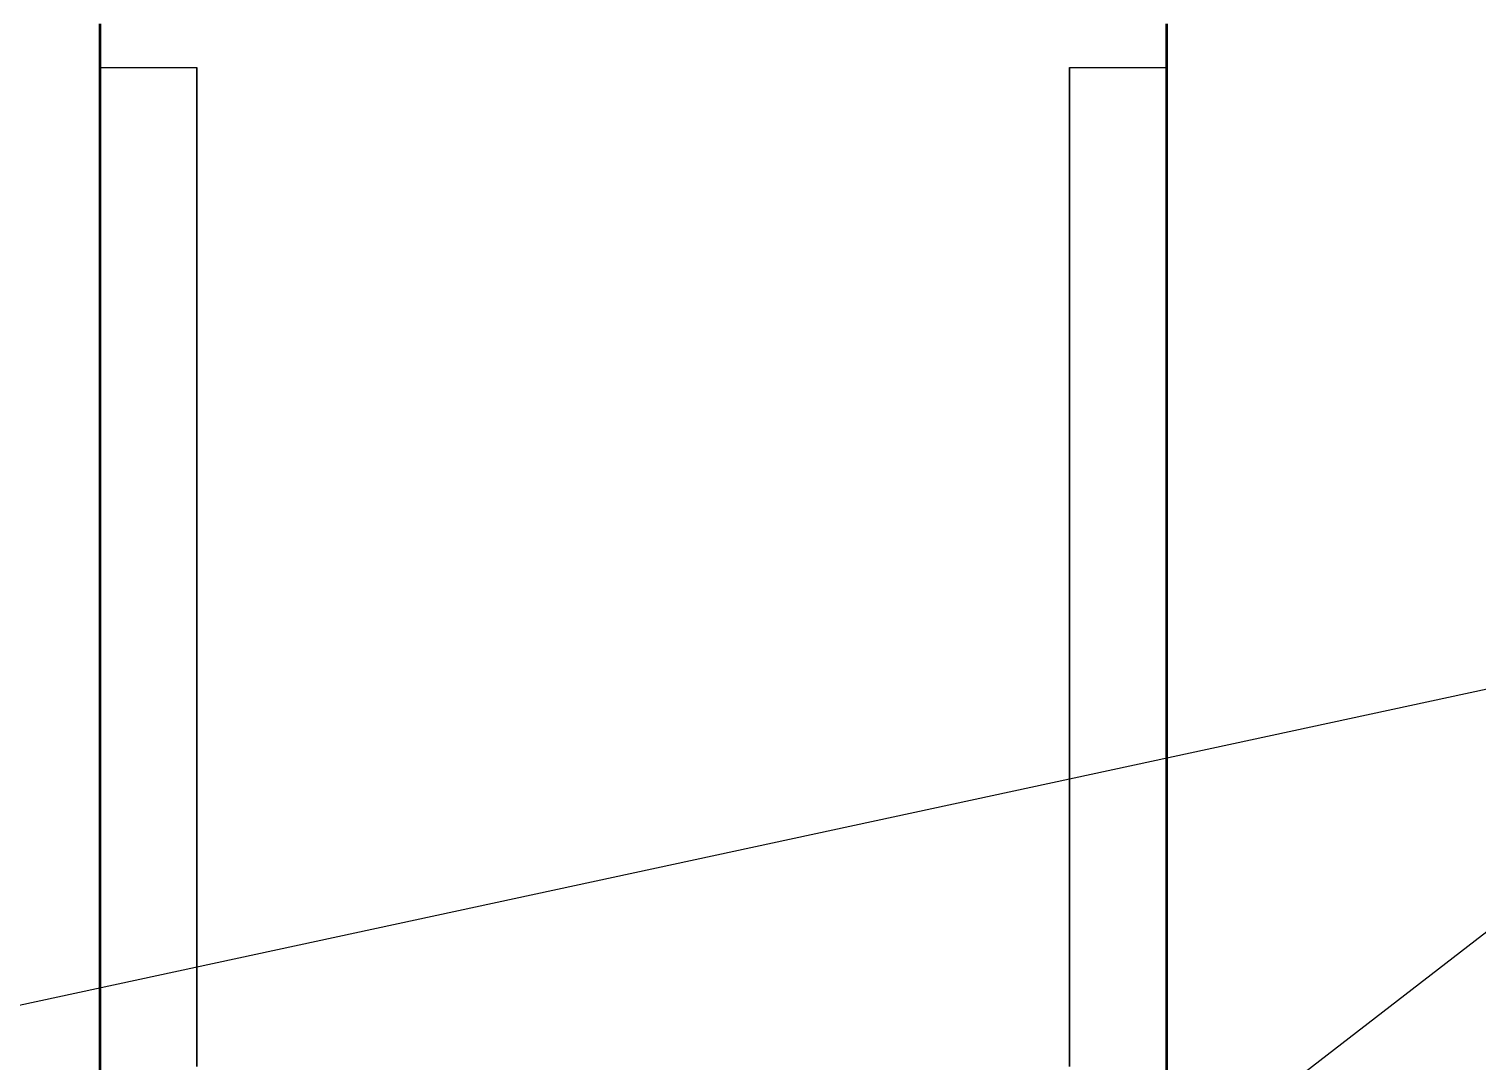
# Model space of a CAD drawing. Header units: millimetres. Extents: x 0 to 420, y 0 to 297.
# Drawn here: x 103.63 to 111.1, y 171.13 to 176.45 of the extents above; entities that cross this region are included whole.
import ezdxf

# ---------------------------------------------------------------- set-up
doc = ezdxf.new("R2010")
doc.units = ezdxf.units.MM
doc.linetypes.add('ISO02-TRAZOS', pattern=[3.75, 3, -0.75])
for name, color, linetype, lineweight in [('01-VISIBLE', 7, 'CONTINUOUS', 50), ('02-OCULTA', 4, 'ISO02-TRAZOS', 25), ('08-FINA', 5, 'CONTINUOUS', 25)]:
    doc.layers.add(name, color=color, linetype=linetype, lineweight=lineweight)

msp = doc.modelspace()

# ---------------------------------------------------------------- linework, layer by layer
at = {"layer": '01-VISIBLE'}
for points in [[(104, 176.475), (104, 176.4), (104, 176.325), (104, 176.25), (104, 176.175), (104, 176.1), (104, 176.025), (104, 175.95), (104, 175.875), (104, 175.8), (104, 175.725), (104, 175.65), (104, 175.575), (104, 175.5), (104, 175.425), (104, 175.35), (104, 175.275), (104, 175.2), (104, 175.125), (104, 175.05), (104, 174.975), (104, 174.9), (104, 174.825), (104, 174.75), (104, 174.675), (104, 174.6), (104, 174.525), (104, 174.45), (104, 174.375), (104, 174.3), (104, 174.225), (104, 174.15), (104, 174.075), (104, 174), (104, 173.925), (104, 173.85), (104, 173.775), (104, 173.7), (104, 173.625), (104, 173.55), (104, 173.475), (104, 173.4), (104, 173.325), (104, 173.25), (104, 173.175), (104, 173.1), (104, 173.025), (104, 172.95), (104, 172.875), (104, 172.8), (104, 172.725), (104, 172.65), (104, 172.575), (104, 172.5), (104, 172.425), (104, 172.35), (104, 172.275), (104, 172.2), (104, 172.125), (104, 172.05), (104, 171.975), (104, 171.9), (104, 171.825), (104, 171.75), (104, 171.675), (104, 171.6), (104, 171.525), (104, 171.45), (104, 171.375), (104, 171.3), (104, 171.225), (104, 171.15), (104, 171.075)], [(109.5, 176.475), (109.5, 176.4), (109.5, 176.325), (109.5, 176.25), (109.5, 176.175), (109.5, 176.1), (109.5, 176.025), (109.5, 175.95), (109.5, 175.875), (109.5, 175.8), (109.5, 175.725), (109.5, 175.65), (109.5, 175.575), (109.5, 175.5), (109.5, 175.425), (109.5, 175.35), (109.5, 175.275), (109.5, 175.2), (109.5, 175.125), (109.5, 175.05), (109.5, 174.975), (109.5, 174.9), (109.5, 174.825), (109.5, 174.75), (109.5, 174.675), (109.5, 174.6), (109.5, 174.525), (109.5, 174.45), (109.5, 174.375), (109.5, 174.3), (109.5, 174.225), (109.5, 174.15), (109.5, 174.075), (109.5, 174), (109.5, 173.925), (109.5, 173.85), (109.5, 173.775), (109.5, 173.7), (109.5, 173.625), (109.5, 173.55), (109.5, 173.475), (109.5, 173.4), (109.5, 173.325), (109.5, 173.25), (109.5, 173.175), (109.5, 173.1), (109.5, 173.025), (109.5, 172.95), (109.5, 172.875), (109.5, 172.8), (109.5, 172.725), (109.5, 172.65), (109.5, 172.575), (109.5, 172.5), (109.5, 172.425), (109.5, 172.35), (109.5, 172.275), (109.5, 172.2), (109.5, 172.125), (109.5, 172.05), (109.5, 171.975), (109.5, 171.9), (109.5, 171.825), (109.5, 171.75), (109.5, 171.675), (109.5, 171.6), (109.5, 171.525), (109.5, 171.45), (109.5, 171.375), (109.5, 171.3), (109.5, 171.225), (109.5, 171.15), (109.5, 171.075)]]:
    msp.add_lwpolyline(points, dxfattribs=at)
at = {"layer": '02-OCULTA'}
for p, q in [((104, 176.25), (104.5, 176.25)), ((109, 176.25), (109.5, 176.25))]:
    msp.add_line(p, q, dxfattribs=at)
for points in [[(104, 171.075), (104, 171.15), (104, 171.225), (104, 171.3), (104, 171.375), (104, 171.45), (104, 171.525), (104, 171.6), (104, 171.675), (104, 171.75), (104, 171.825), (104, 171.9), (104, 171.975), (104, 172.05), (104, 172.125), (104, 172.2), (104, 172.275), (104, 172.35), (104, 172.425), (104, 172.5), (104, 172.575), (104, 172.65), (104, 172.725), (104, 172.8), (104, 172.875), (104, 172.95), (104, 173.025), (104, 173.1), (104, 173.175), (104, 173.25), (104, 173.325), (104, 173.4), (104, 173.475), (104, 173.55), (104, 173.625), (104, 173.7), (104, 173.775), (104, 173.85), (104, 173.925), (104, 174), (104, 174.075), (104, 174.15), (104, 174.225), (104, 174.3), (104, 174.375), (104, 174.45), (104, 174.525), (104, 174.6), (104, 174.675), (104, 174.75), (104, 174.825), (104, 174.9), (104, 174.975), (104, 175.05), (104, 175.125), (104, 175.2), (104, 175.275), (104, 175.35), (104, 175.425), (104, 175.5), (104, 175.575), (104, 175.65), (104, 175.725), (104, 175.8), (104, 175.875), (104, 175.95), (104, 176.025), (104, 176.1), (104, 176.175), (104, 176.25), (104, 176.325), (104, 176.4), (104, 176.475)], [(109.5, 171.075), (109.5, 171.15), (109.5, 171.225), (109.5, 171.3), (109.5, 171.375), (109.5, 171.45), (109.5, 171.525), (109.5, 171.6), (109.5, 171.675), (109.5, 171.75), (109.5, 171.825), (109.5, 171.9), (109.5, 171.975), (109.5, 172.05), (109.5, 172.125), (109.5, 172.2), (109.5, 172.275), (109.5, 172.35), (109.5, 172.425), (109.5, 172.5), (109.5, 172.575), (109.5, 172.65), (109.5, 172.725), (109.5, 172.8), (109.5, 172.875), (109.5, 172.95), (109.5, 173.025), (109.5, 173.1), (109.5, 173.175), (109.5, 173.25), (109.5, 173.325), (109.5, 173.4), (109.5, 173.475), (109.5, 173.55), (109.5, 173.625), (109.5, 173.7), (109.5, 173.775), (109.5, 173.85), (109.5, 173.925), (109.5, 174), (109.5, 174.075), (109.5, 174.15), (109.5, 174.225), (109.5, 174.3), (109.5, 174.375), (109.5, 174.45), (109.5, 174.525), (109.5, 174.6), (109.5, 174.675), (109.5, 174.75), (109.5, 174.825), (109.5, 174.9), (109.5, 174.975), (109.5, 175.05), (109.5, 175.125), (109.5, 175.2), (109.5, 175.275), (109.5, 175.35), (109.5, 175.425), (109.5, 175.5), (109.5, 175.575), (109.5, 175.65), (109.5, 175.725), (109.5, 175.8), (109.5, 175.875), (109.5, 175.95), (109.5, 176.025), (109.5, 176.1), (109.5, 176.175), (109.5, 176.25), (109.5, 176.325), (109.5, 176.4), (109.5, 176.475)], [(104, 176.25), (104, 176.2), (104, 176.15), (104, 176.1), (104, 176.05), (104, 176), (104, 175.95), (104, 175.9), (104, 175.85), (104, 175.8), (104, 175.75), (104, 175.7), (104, 175.65), (104, 175.6), (104, 175.55), (104, 175.5), (104, 175.45), (104, 175.4), (104, 175.35), (104, 175.3), (104, 175.25), (104, 175.2), (104, 175.15), (104, 175.1), (104, 175.05), (104, 175), (104, 174.95), (104, 174.9), (104, 174.85), (104, 174.8), (104, 174.75), (104, 174.7), (104, 174.65), (104, 174.6), (104, 174.55), (104, 174.5), (104, 174.45), (104, 174.4), (104, 174.35), (104, 174.3), (104, 174.25), (104, 174.2), (104, 174.15), (104, 174.1), (104, 174.05), (104, 174), (104, 173.95), (104, 173.9), (104, 173.85), (104, 173.8), (104, 173.75), (104, 173.7), (104, 173.65), (104, 173.6), (104, 173.55), (104, 173.5), (104, 173.45), (104, 173.4), (104, 173.35), (104, 173.3), (104, 173.25), (104, 173.2), (104, 173.15), (104, 173.1), (104, 173.05), (104, 173), (104, 172.95), (104, 172.9), (104, 172.85), (104, 172.8), (104, 172.75), (104, 172.7), (104, 172.65), (104, 172.6), (104, 172.55), (104, 172.5), (104, 172.45), (104, 172.4), (104, 172.35), (104, 172.3), (104, 172.25), (104, 172.2), (104, 172.15), (104, 172.1), (104, 172.05), (104, 172), (104, 171.95), (104, 171.9), (104, 171.85), (104, 171.8), (104, 171.75), (104, 171.7), (104, 171.65), (104, 171.6), (104, 171.55), (104, 171.5), (104, 171.45), (104, 171.4), (104, 171.35), (104, 171.3), (104, 171.25), (104, 171.2), (104, 171.15), (104, 171.1)], [(104, 171.1), (104, 171.15), (104, 171.2), (104, 171.25), (104, 171.3), (104, 171.35), (104, 171.4), (104, 171.45), (104, 171.5), (104, 171.55), (104, 171.6), (104, 171.65), (104, 171.7), (104, 171.75), (104, 171.8), (104, 171.85), (104, 171.9), (104, 171.95), (104, 172), (104, 172.05), (104, 172.1), (104, 172.15), (104, 172.2), (104, 172.25), (104, 172.3), (104, 172.35), (104, 172.4), (104, 172.45), (104, 172.5), (104, 172.55), (104, 172.6), (104, 172.65), (104, 172.7), (104, 172.75), (104, 172.8), (104, 172.85), (104, 172.9), (104, 172.95), (104, 173), (104, 173.05), (104, 173.1), (104, 173.15), (104, 173.2), (104, 173.25), (104, 173.3), (104, 173.35), (104, 173.4), (104, 173.45), (104, 173.5), (104, 173.55), (104, 173.6), (104, 173.65), (104, 173.7), (104, 173.75), (104, 173.8), (104, 173.85), (104, 173.9), (104, 173.95), (104, 174), (104, 174.05), (104, 174.1), (104, 174.15), (104, 174.2), (104, 174.25), (104, 174.3), (104, 174.35), (104, 174.4), (104, 174.45), (104, 174.5), (104, 174.55), (104, 174.6), (104, 174.65), (104, 174.7), (104, 174.75), (104, 174.8), (104, 174.85), (104, 174.9), (104, 174.95), (104, 175), (104, 175.05), (104, 175.1), (104, 175.15), (104, 175.2), (104, 175.25), (104, 175.3), (104, 175.35), (104, 175.4), (104, 175.45), (104, 175.5), (104, 175.55), (104, 175.6), (104, 175.65), (104, 175.7), (104, 175.75), (104, 175.8), (104, 175.85), (104, 175.9), (104, 175.95), (104, 176), (104, 176.05), (104, 176.1), (104, 176.15), (104, 176.2), (104, 176.25)], [(104.5, 176.25), (104.5, 176.2), (104.5, 176.15), (104.5, 176.1), (104.5, 176.05), (104.5, 176), (104.5, 175.95), (104.5, 175.9), (104.5, 175.85), (104.5, 175.8), (104.5, 175.75), (104.5, 175.7), (104.5, 175.65), (104.5, 175.6), (104.5, 175.55), (104.5, 175.5), (104.5, 175.45), (104.5, 175.4), (104.5, 175.35), (104.5, 175.3), (104.5, 175.25), (104.5, 175.2), (104.5, 175.15), (104.5, 175.1), (104.5, 175.05), (104.5, 175), (104.5, 174.95), (104.5, 174.9), (104.5, 174.85), (104.5, 174.8), (104.5, 174.75), (104.5, 174.7), (104.5, 174.65), (104.5, 174.6), (104.5, 174.55), (104.5, 174.5), (104.5, 174.45), (104.5, 174.4), (104.5, 174.35), (104.5, 174.3), (104.5, 174.25), (104.5, 174.2), (104.5, 174.15), (104.5, 174.1), (104.5, 174.05), (104.5, 174), (104.5, 173.95), (104.5, 173.9), (104.5, 173.85), (104.5, 173.8), (104.5, 173.75), (104.5, 173.7), (104.5, 173.65), (104.5, 173.6), (104.5, 173.55), (104.5, 173.5), (104.5, 173.45), (104.5, 173.4), (104.5, 173.35), (104.5, 173.3), (104.5, 173.25), (104.5, 173.2), (104.5, 173.15), (104.5, 173.1), (104.5, 173.05), (104.5, 173), (104.5, 172.95), (104.5, 172.9), (104.5, 172.85), (104.5, 172.8), (104.5, 172.75), (104.5, 172.7), (104.5, 172.65), (104.5, 172.6), (104.5, 172.55), (104.5, 172.5), (104.5, 172.45), (104.5, 172.4), (104.5, 172.35), (104.5, 172.3), (104.5, 172.25), (104.5, 172.2), (104.5, 172.15), (104.5, 172.1), (104.5, 172.05), (104.5, 172), (104.5, 171.95), (104.5, 171.9), (104.5, 171.85), (104.5, 171.8), (104.5, 171.75), (104.5, 171.7), (104.5, 171.65), (104.5, 171.6), (104.5, 171.55), (104.5, 171.5), (104.5, 171.45), (104.5, 171.4), (104.5, 171.35), (104.5, 171.3), (104.5, 171.25), (104.5, 171.2), (104.5, 171.15), (104.5, 171.1)], [(104.5, 171.1), (104.5, 171.15), (104.5, 171.2), (104.5, 171.25), (104.5, 171.3), (104.5, 171.35), (104.5, 171.4), (104.5, 171.45), (104.5, 171.5), (104.5, 171.55), (104.5, 171.6), (104.5, 171.65), (104.5, 171.7), (104.5, 171.75), (104.5, 171.8), (104.5, 171.85), (104.5, 171.9), (104.5, 171.95), (104.5, 172), (104.5, 172.05), (104.5, 172.1), (104.5, 172.15), (104.5, 172.2), (104.5, 172.25), (104.5, 172.3), (104.5, 172.35), (104.5, 172.4), (104.5, 172.45), (104.5, 172.5), (104.5, 172.55), (104.5, 172.6), (104.5, 172.65), (104.5, 172.7), (104.5, 172.75), (104.5, 172.8), (104.5, 172.85), (104.5, 172.9), (104.5, 172.95), (104.5, 173), (104.5, 173.05), (104.5, 173.1), (104.5, 173.15), (104.5, 173.2), (104.5, 173.25), (104.5, 173.3), (104.5, 173.35), (104.5, 173.4), (104.5, 173.45), (104.5, 173.5), (104.5, 173.55), (104.5, 173.6), (104.5, 173.65), (104.5, 173.7), (104.5, 173.75), (104.5, 173.8), (104.5, 173.85), (104.5, 173.9), (104.5, 173.95), (104.5, 174), (104.5, 174.05), (104.5, 174.1), (104.5, 174.15), (104.5, 174.2), (104.5, 174.25), (104.5, 174.3), (104.5, 174.35), (104.5, 174.4), (104.5, 174.45), (104.5, 174.5), (104.5, 174.55), (104.5, 174.6), (104.5, 174.65), (104.5, 174.7), (104.5, 174.75), (104.5, 174.8), (104.5, 174.85), (104.5, 174.9), (104.5, 174.95), (104.5, 175), (104.5, 175.05), (104.5, 175.1), (104.5, 175.15), (104.5, 175.2), (104.5, 175.25), (104.5, 175.3), (104.5, 175.35), (104.5, 175.4), (104.5, 175.45), (104.5, 175.5), (104.5, 175.55), (104.5, 175.6), (104.5, 175.65), (104.5, 175.7), (104.5, 175.75), (104.5, 175.8), (104.5, 175.85), (104.5, 175.9), (104.5, 175.95), (104.5, 176), (104.5, 176.05), (104.5, 176.1), (104.5, 176.15), (104.5, 176.2), (104.5, 176.25)], [(109, 176.25), (109, 176.2), (109, 176.15), (109, 176.1), (109, 176.05), (109, 176), (109, 175.95), (109, 175.9), (109, 175.85), (109, 175.8), (109, 175.75), (109, 175.7), (109, 175.65), (109, 175.6), (109, 175.55), (109, 175.5), (109, 175.45), (109, 175.4), (109, 175.35), (109, 175.3), (109, 175.25), (109, 175.2), (109, 175.15), (109, 175.1), (109, 175.05), (109, 175), (109, 174.95), (109, 174.9), (109, 174.85), (109, 174.8), (109, 174.75), (109, 174.7), (109, 174.65), (109, 174.6), (109, 174.55), (109, 174.5), (109, 174.45), (109, 174.4), (109, 174.35), (109, 174.3), (109, 174.25), (109, 174.2), (109, 174.15), (109, 174.1), (109, 174.05), (109, 174), (109, 173.95), (109, 173.9), (109, 173.85), (109, 173.8), (109, 173.75), (109, 173.7), (109, 173.65), (109, 173.6), (109, 173.55), (109, 173.5), (109, 173.45), (109, 173.4), (109, 173.35), (109, 173.3), (109, 173.25), (109, 173.2), (109, 173.15), (109, 173.1), (109, 173.05), (109, 173), (109, 172.95), (109, 172.9), (109, 172.85), (109, 172.8), (109, 172.75), (109, 172.7), (109, 172.65), (109, 172.6), (109, 172.55), (109, 172.5), (109, 172.45), (109, 172.4), (109, 172.35), (109, 172.3), (109, 172.25), (109, 172.2), (109, 172.15), (109, 172.1), (109, 172.05), (109, 172), (109, 171.95), (109, 171.9), (109, 171.85), (109, 171.8), (109, 171.75), (109, 171.7), (109, 171.65), (109, 171.6), (109, 171.55), (109, 171.5), (109, 171.45), (109, 171.4), (109, 171.35), (109, 171.3), (109, 171.25), (109, 171.2), (109, 171.15), (109, 171.1)], [(109, 171.1), (109, 171.15), (109, 171.2), (109, 171.25), (109, 171.3), (109, 171.35), (109, 171.4), (109, 171.45), (109, 171.5), (109, 171.55), (109, 171.6), (109, 171.65), (109, 171.7), (109, 171.75), (109, 171.8), (109, 171.85), (109, 171.9), (109, 171.95), (109, 172), (109, 172.05), (109, 172.1), (109, 172.15), (109, 172.2), (109, 172.25), (109, 172.3), (109, 172.35), (109, 172.4), (109, 172.45), (109, 172.5), (109, 172.55), (109, 172.6), (109, 172.65), (109, 172.7), (109, 172.75), (109, 172.8), (109, 172.85), (109, 172.9), (109, 172.95), (109, 173), (109, 173.05), (109, 173.1), (109, 173.15), (109, 173.2), (109, 173.25), (109, 173.3), (109, 173.35), (109, 173.4), (109, 173.45), (109, 173.5), (109, 173.55), (109, 173.6), (109, 173.65), (109, 173.7), (109, 173.75), (109, 173.8), (109, 173.85), (109, 173.9), (109, 173.95), (109, 174), (109, 174.05), (109, 174.1), (109, 174.15), (109, 174.2), (109, 174.25), (109, 174.3), (109, 174.35), (109, 174.4), (109, 174.45), (109, 174.5), (109, 174.55), (109, 174.6), (109, 174.65), (109, 174.7), (109, 174.75), (109, 174.8), (109, 174.85), (109, 174.9), (109, 174.95), (109, 175), (109, 175.05), (109, 175.1), (109, 175.15), (109, 175.2), (109, 175.25), (109, 175.3), (109, 175.35), (109, 175.4), (109, 175.45), (109, 175.5), (109, 175.55), (109, 175.6), (109, 175.65), (109, 175.7), (109, 175.75), (109, 175.8), (109, 175.85), (109, 175.9), (109, 175.95), (109, 176), (109, 176.05), (109, 176.1), (109, 176.15), (109, 176.2), (109, 176.25)], [(109.5, 176.25), (109.5, 176.2), (109.5, 176.15), (109.5, 176.1), (109.5, 176.05), (109.5, 176), (109.5, 175.95), (109.5, 175.9), (109.5, 175.85), (109.5, 175.8), (109.5, 175.75), (109.5, 175.7), (109.5, 175.65), (109.5, 175.6), (109.5, 175.55), (109.5, 175.5), (109.5, 175.45), (109.5, 175.4), (109.5, 175.35), (109.5, 175.3), (109.5, 175.25), (109.5, 175.2), (109.5, 175.15), (109.5, 175.1), (109.5, 175.05), (109.5, 175), (109.5, 174.95), (109.5, 174.9), (109.5, 174.85), (109.5, 174.8), (109.5, 174.75), (109.5, 174.7), (109.5, 174.65), (109.5, 174.6), (109.5, 174.55), (109.5, 174.5), (109.5, 174.45), (109.5, 174.4), (109.5, 174.35), (109.5, 174.3), (109.5, 174.25), (109.5, 174.2), (109.5, 174.15), (109.5, 174.1), (109.5, 174.05), (109.5, 174), (109.5, 173.95), (109.5, 173.9), (109.5, 173.85), (109.5, 173.8), (109.5, 173.75), (109.5, 173.7), (109.5, 173.65), (109.5, 173.6), (109.5, 173.55), (109.5, 173.5), (109.5, 173.45), (109.5, 173.4), (109.5, 173.35), (109.5, 173.3), (109.5, 173.25), (109.5, 173.2), (109.5, 173.15), (109.5, 173.1), (109.5, 173.05), (109.5, 173), (109.5, 172.95), (109.5, 172.9), (109.5, 172.85), (109.5, 172.8), (109.5, 172.75), (109.5, 172.7), (109.5, 172.65), (109.5, 172.6), (109.5, 172.55), (109.5, 172.5), (109.5, 172.45), (109.5, 172.4), (109.5, 172.35), (109.5, 172.3), (109.5, 172.25), (109.5, 172.2), (109.5, 172.15), (109.5, 172.1), (109.5, 172.05), (109.5, 172), (109.5, 171.95), (109.5, 171.9), (109.5, 171.85), (109.5, 171.8), (109.5, 171.75), (109.5, 171.7), (109.5, 171.65), (109.5, 171.6), (109.5, 171.55), (109.5, 171.5), (109.5, 171.45), (109.5, 171.4), (109.5, 171.35), (109.5, 171.3), (109.5, 171.25), (109.5, 171.2), (109.5, 171.15), (109.5, 171.1)], [(109.5, 171.1), (109.5, 171.15), (109.5, 171.2), (109.5, 171.25), (109.5, 171.3), (109.5, 171.35), (109.5, 171.4), (109.5, 171.45), (109.5, 171.5), (109.5, 171.55), (109.5, 171.6), (109.5, 171.65), (109.5, 171.7), (109.5, 171.75), (109.5, 171.8), (109.5, 171.85), (109.5, 171.9), (109.5, 171.95), (109.5, 172), (109.5, 172.05), (109.5, 172.1), (109.5, 172.15), (109.5, 172.2), (109.5, 172.25), (109.5, 172.3), (109.5, 172.35), (109.5, 172.4), (109.5, 172.45), (109.5, 172.5), (109.5, 172.55), (109.5, 172.6), (109.5, 172.65), (109.5, 172.7), (109.5, 172.75), (109.5, 172.8), (109.5, 172.85), (109.5, 172.9), (109.5, 172.95), (109.5, 173), (109.5, 173.05), (109.5, 173.1), (109.5, 173.15), (109.5, 173.2), (109.5, 173.25), (109.5, 173.3), (109.5, 173.35), (109.5, 173.4), (109.5, 173.45), (109.5, 173.5), (109.5, 173.55), (109.5, 173.6), (109.5, 173.65), (109.5, 173.7), (109.5, 173.75), (109.5, 173.8), (109.5, 173.85), (109.5, 173.9), (109.5, 173.95), (109.5, 174), (109.5, 174.05), (109.5, 174.1), (109.5, 174.15), (109.5, 174.2), (109.5, 174.25), (109.5, 174.3), (109.5, 174.35), (109.5, 174.4), (109.5, 174.45), (109.5, 174.5), (109.5, 174.55), (109.5, 174.6), (109.5, 174.65), (109.5, 174.7), (109.5, 174.75), (109.5, 174.8), (109.5, 174.85), (109.5, 174.9), (109.5, 174.95), (109.5, 175), (109.5, 175.05), (109.5, 175.1), (109.5, 175.15), (109.5, 175.2), (109.5, 175.25), (109.5, 175.3), (109.5, 175.35), (109.5, 175.4), (109.5, 175.45), (109.5, 175.5), (109.5, 175.55), (109.5, 175.6), (109.5, 175.65), (109.5, 175.7), (109.5, 175.75), (109.5, 175.8), (109.5, 175.85), (109.5, 175.9), (109.5, 175.95), (109.5, 176), (109.5, 176.05), (109.5, 176.1), (109.5, 176.15), (109.5, 176.2), (109.5, 176.25)]]:
    msp.add_lwpolyline(points, dxfattribs=at)
at = {"layer": '08-FINA'}
for p, q in [((126.3371, 183.5513), (106.25, 168)), ((125.5898, 176.1571), (87.75, 168))]:
    msp.add_line(p, q, dxfattribs=at)

doc.saveas('drawing.dxf')
